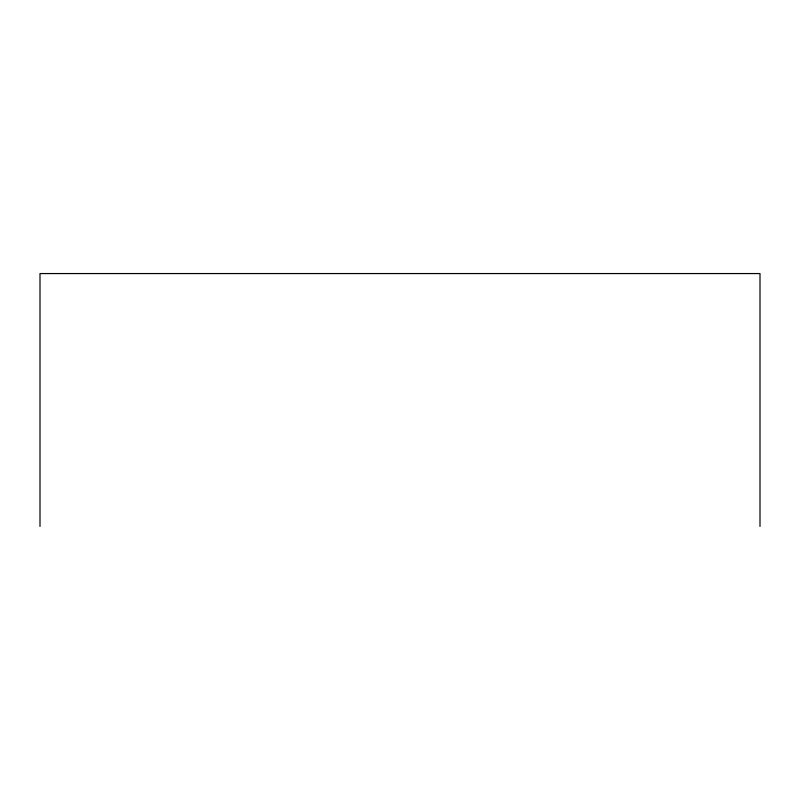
<?xml version="1.0" encoding="UTF-8"?>
<svg xmlns="http://www.w3.org/2000/svg" width="800" height="800" viewBox="0 0 800 800"><rect width="100%" height="100%" fill="white"/><g stroke="black" fill="none" stroke-linecap="round" stroke-linejoin="round"><path stroke-width="1.2" d="M760 526.44L760 273.56L40 273.56L40 526.44"/></g></svg>
